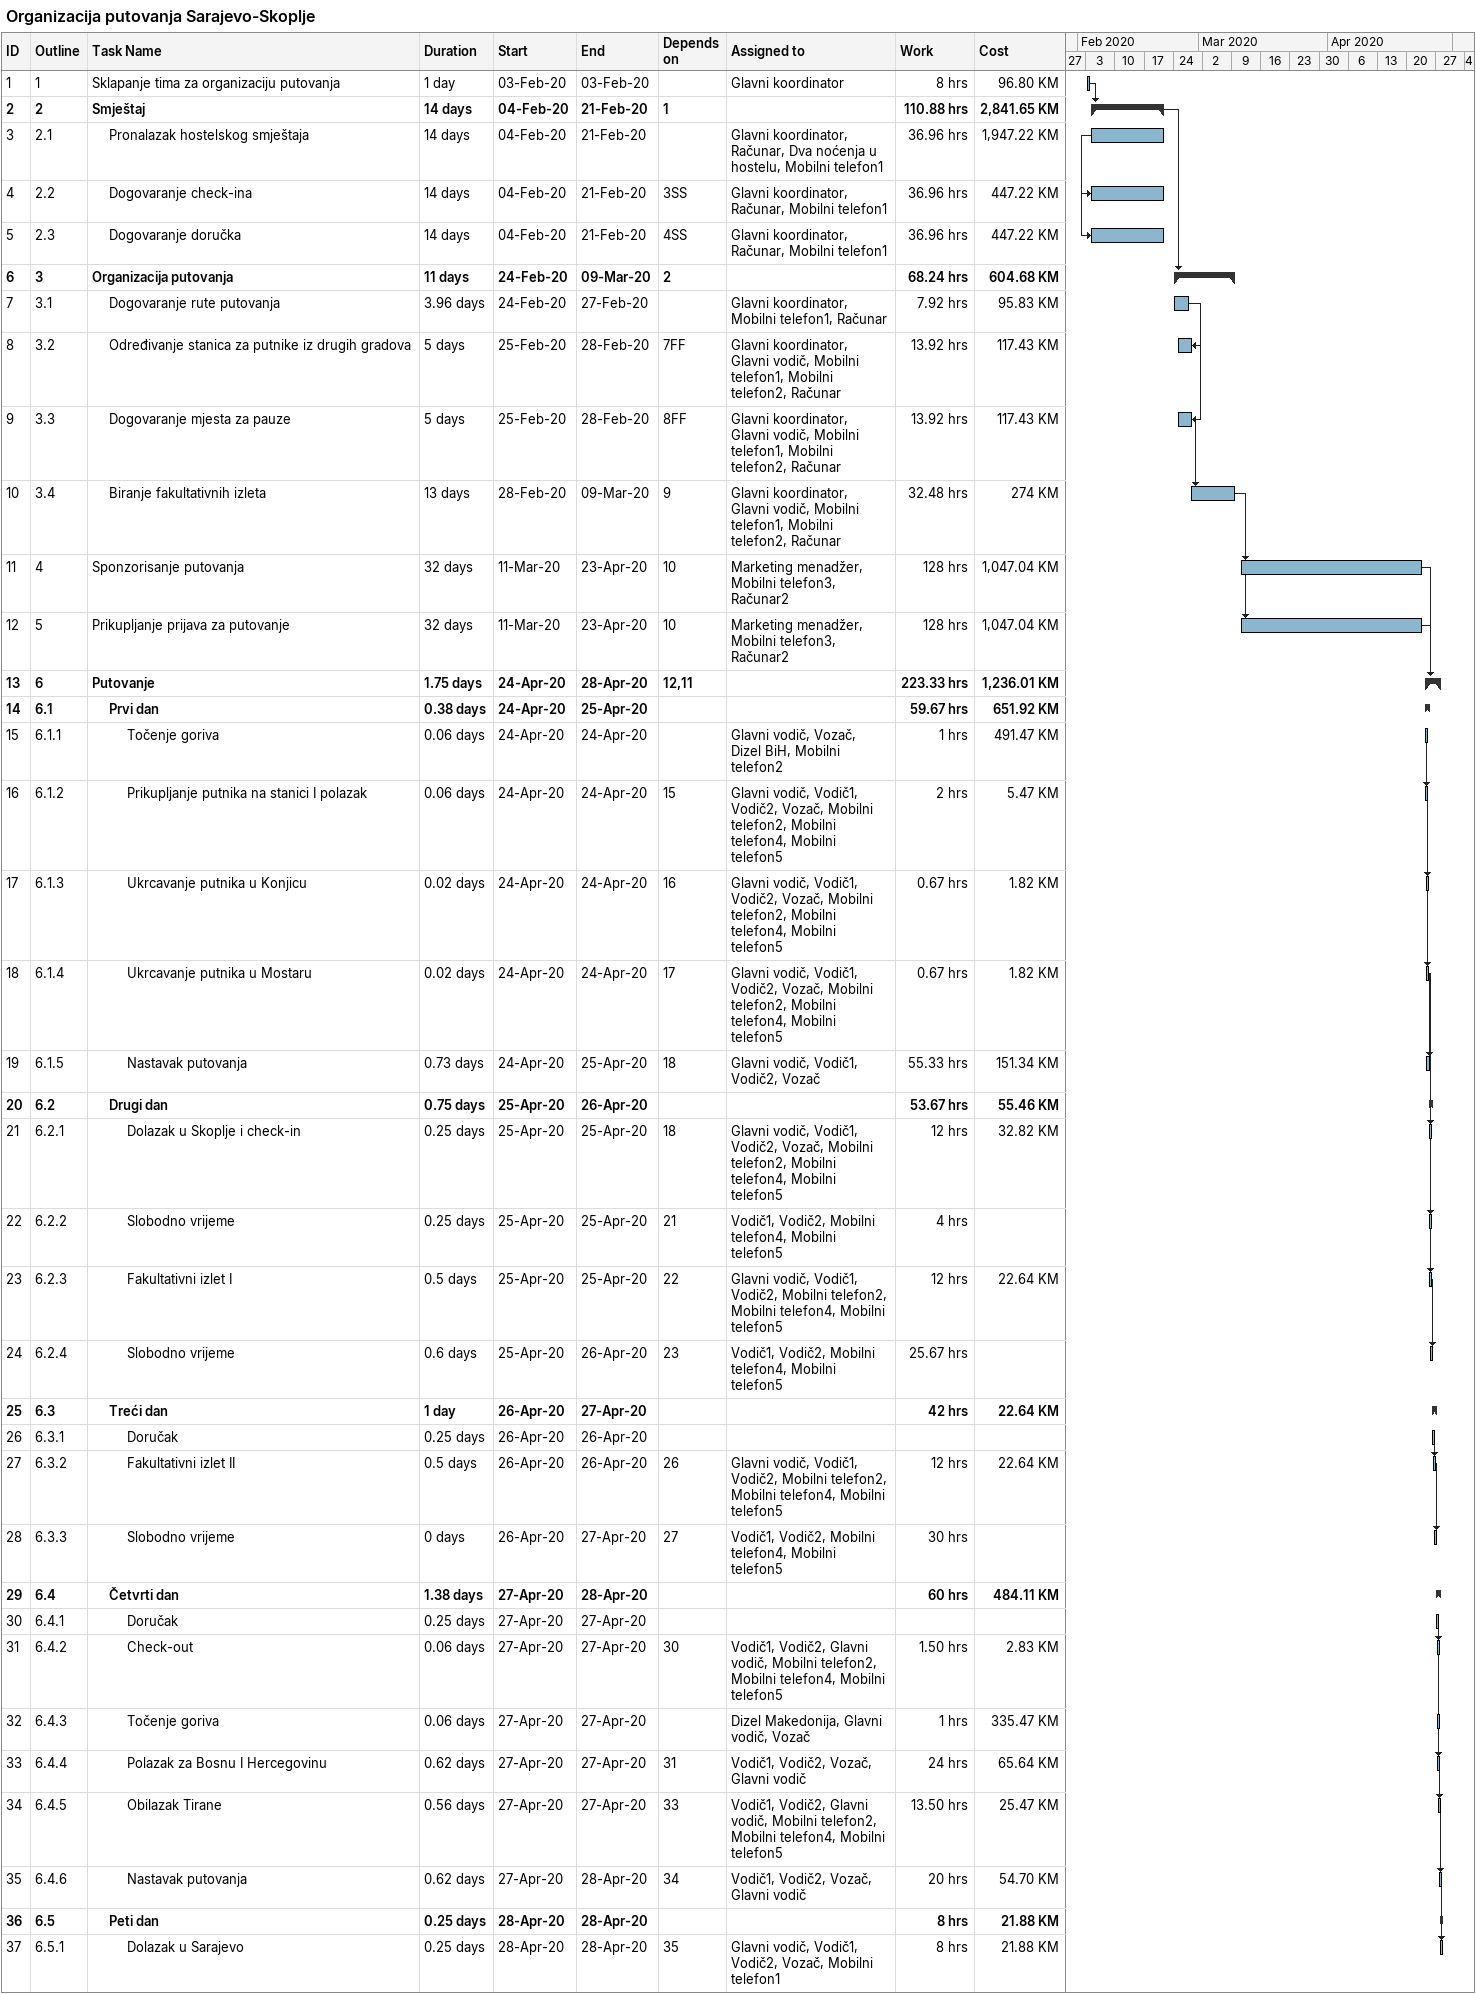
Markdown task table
Organizacija putovanja Sarajevo-Skoplje

| ID | WBS | Task | Duration | Start | Finish | Predecessors | Resources | Work (h) | Cost (KM) |
|---|---|---|---|---|---|---|---|---|---|
| 1 | 1 | Sklapanje tima za organizaciju putovanja | 1d | 2020-02-03 | 2020-02-03 |  | Glavni koordinator | 8 | 96.80 |
| 2 | 2 | **Smještaj** | 14d | 2020-02-04 | 2020-02-21 | 1 |  | 110.88 | 2841.65 |
| 3 | 2.1 | Pronalazak hostelskog smještaja | 14d | 2020-02-04 | 2020-02-21 |  | Glavni koordinator, Računar, Dva noćenja u hostelu, Mobilni telefon1 | 36.96 | 1947.22 |
| 4 | 2.2 | Dogovaranje check-ina | 14d | 2020-02-04 | 2020-02-21 | 3SS | Glavni koordinator, Računar, Mobilni telefon1 | 36.96 | 447.22 |
| 5 | 2.3 | Dogovaranje doručka | 14d | 2020-02-04 | 2020-02-21 | 4SS | Glavni koordinator, Računar, Mobilni telefon1 | 36.96 | 447.22 |
| 6 | 3 | **Organizacija putovanja** | 11d | 2020-02-24 | 2020-03-09 | 2 |  | 68.24 | 604.68 |
| 7 | 3.1 | Dogovaranje rute putovanja | 3.96d | 2020-02-24 | 2020-02-27 |  | Glavni koordinator, Mobilni telefon1, Računar | 7.92 | 95.83 |
| 8 | 3.2 | Određivanje stanica za putnike iz drugih gradova | 5d | 2020-02-25 | 2020-02-28 | 7FF | Glavni koordinator, Glavni vodič, Mobilni telefon1, Mobilni telefon2, Računar | 13.92 | 117.43 |
| 9 | 3.3 | Dogovaranje mjesta za pauze | 5d | 2020-02-25 | 2020-02-28 | 8FF | Glavni koordinator, Glavni vodič, Mobilni telefon1, Mobilni telefon2, Računar | 13.92 | 117.43 |
| 10 | 3.4 | Biranje fakultativnih izleta | 13d | 2020-02-28 | 2020-03-09 | 9 | Glavni koordinator, Glavni vodič, Mobilni telefon1, Mobilni telefon2, Računar | 32.48 | 274 |
| 11 | 4 | Sponzorisanje putovanja | 32d | 2020-03-11 | 2020-04-23 | 10 | Marketing menadžer, Mobilni telefon3, Računar2 | 128 | 1047.04 |
| 12 | 5 | Prikupljanje prijava za putovanje | 32d | 2020-03-11 | 2020-04-23 | 10 | Marketing menadžer, Mobilni telefon3, Računar2 | 128 | 1047.04 |
| 13 | 6 | **Putovanje** | 1.75d | 2020-04-24 | 2020-04-28 | 12, 11 |  | 223.33 | 1236.01 |
| 14 | 6.1 | **Prvi dan** | 0.38d | 2020-04-24 | 2020-04-25 |  |  | 59.67 | 651.92 |
| 15 | 6.1.1 | Točenje goriva | 0.06d | 2020-04-24 | 2020-04-24 |  | Glavni vodič, Vozač, Dizel BiH, Mobilni telefon2 | 1 | 491.47 |
| 16 | 6.1.2 | Prikupljanje putnika na stanici I polazak | 0.06d | 2020-04-24 | 2020-04-24 | 15 | Glavni vodič, Vodič1, Vodič2, Vozač, Mobilni telefon2, Mobilni telefon4, Mobilni telefon5 | 2 | 5.47 |
| 17 | 6.1.3 | Ukrcavanje putnika u Konjicu | 0.02d | 2020-04-24 | 2020-04-24 | 16 | Glavni vodič, Vodič1, Vodič2, Vozač, Mobilni telefon2, Mobilni telefon4, Mobilni telefon5 | 0.67 | 1.82 |
| 18 | 6.1.4 | Ukrcavanje putnika u Mostaru | 0.02d | 2020-04-24 | 2020-04-24 | 17 | Glavni vodič, Vodič1, Vodič2, Vozač, Mobilni telefon2, Mobilni telefon4, Mobilni telefon5 | 0.67 | 1.82 |
| 19 | 6.1.5 | Nastavak putovanja | 0.73d | 2020-04-24 | 2020-04-25 | 18 | Glavni vodič, Vodič1, Vodič2, Vozač | 55.33 | 151.34 |
| 20 | 6.2 | **Drugi dan** | 0.75d | 2020-04-25 | 2020-04-26 |  |  | 53.67 | 55.46 |
| 21 | 6.2.1 | Dolazak u Skoplje i check-in | 0.25d | 2020-04-25 | 2020-04-25 | 18 | Glavni vodič, Vodič1, Vodič2, Vozač, Mobilni telefon2, Mobilni telefon4, Mobilni telefon5 | 12 | 32.82 |
| 22 | 6.2.2 | Slobodno vrijeme | 0.25d | 2020-04-25 | 2020-04-25 | 21 | Vodič1, Vodič2, Mobilni telefon4, Mobilni telefon5 | 4 |  |
| 23 | 6.2.3 | Fakultativni izlet I | 0.5d | 2020-04-25 | 2020-04-25 | 22 | Glavni vodič, Vodič1, Vodič2, Mobilni telefon2, Mobilni telefon4, Mobilni telefon5 | 12 | 22.64 |
| 24 | 6.2.4 | Slobodno vrijeme | 0.6d | 2020-04-25 | 2020-04-26 | 23 | Vodič1, Vodič2, Mobilni telefon4, Mobilni telefon5 | 25.67 |  |
| 25 | 6.3 | **Treći dan** | 1d | 2020-04-26 | 2020-04-27 |  |  | 42 | 22.64 |
| 26 | 6.3.1 | Doručak | 0.25d | 2020-04-26 | 2020-04-26 |  |  |  |  |
| 27 | 6.3.2 | Fakultativni izlet II | 0.5d | 2020-04-26 | 2020-04-26 | 26 | Glavni vodič, Vodič1, Vodič2, Mobilni telefon2, Mobilni telefon4, Mobilni telefon5 | 12 | 22.64 |
| 28 | 6.3.3 | Slobodno vrijeme | 0d | 2020-04-26 | 2020-04-27 | 27 | Vodič1, Vodič2, Mobilni telefon4, Mobilni telefon5 | 30 |  |
| 29 | 6.4 | **Četvrti dan** | 1.38d | 2020-04-27 | 2020-04-28 |  |  | 60 | 484.11 |
| 30 | 6.4.1 | Doručak | 0.25d | 2020-04-27 | 2020-04-27 |  |  |  |  |
| 31 | 6.4.2 | Check-out | 0.06d | 2020-04-27 | 2020-04-27 | 30 | Vodič1, Vodič2, Glavni vodič, Mobilni telefon2, Mobilni telefon4, Mobilni telefon5 | 1.50 | 2.83 |
| 32 | 6.4.3 | Točenje goriva | 0.06d | 2020-04-27 | 2020-04-27 |  | Dizel Makedonija, Glavni vodič, Vozač | 1 | 335.47 |
| 33 | 6.4.4 | Polazak za Bosnu I Hercegovinu | 0.62d | 2020-04-27 | 2020-04-27 | 31 | Vodič1, Vodič2, Vozač, Glavni vodič | 24 | 65.64 |
| 34 | 6.4.5 | Obilazak Tirane | 0.56d | 2020-04-27 | 2020-04-27 | 33 | Vodič1, Vodič2, Glavni vodič, Mobilni telefon2, Mobilni telefon4, Mobilni telefon5 | 13.50 | 25.47 |
| 35 | 6.4.6 | Nastavak putovanja | 0.62d | 2020-04-27 | 2020-04-28 | 34 | Vodič1, Vodič2, Vozač, Glavni vodič | 20 | 54.70 |
| 36 | 6.5 | **Peti dan** | 0.25d | 2020-04-28 | 2020-04-28 |  |  | 8 | 21.88 |
| 37 | 6.5.1 | Dolazak u Sarajevo | 0.25d | 2020-04-28 | 2020-04-28 | 35 | Glavni vodič, Vodič1, Vodič2, Vozač, Mobilni telefon1 | 8 | 21.88 |
